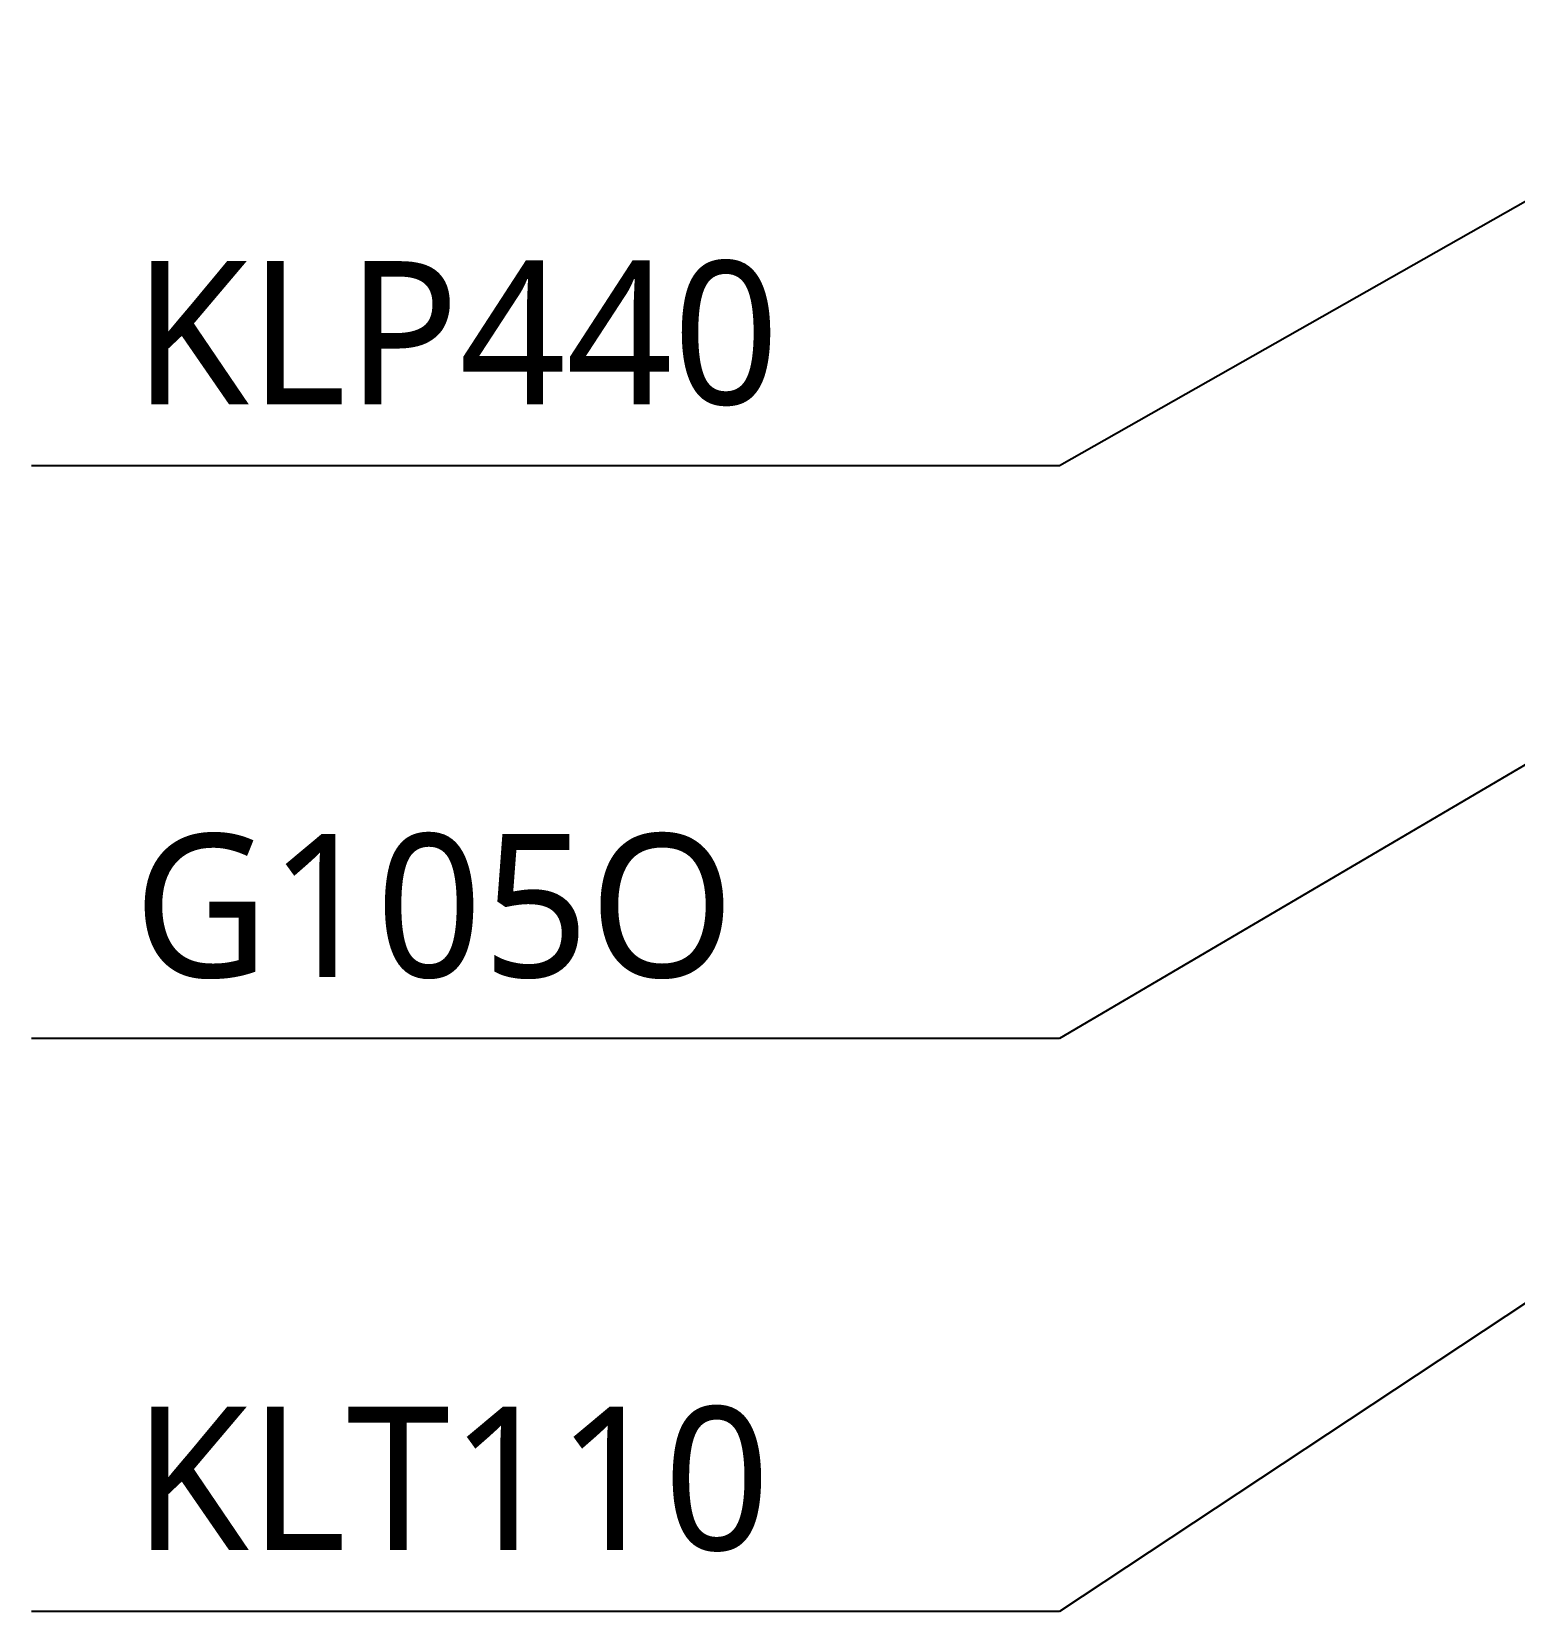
# Model space of a CAD drawing. Header units: millimetres. Extents: x 0 to 4679, y -4094 to -981.
# Drawn here: x 1369.9 to 1628.8, y -3611.8 to -3336 of the extents above; entities that cross this region are included whole.
import ezdxf

# ---------------------------------------------------------------- set-up
doc = ezdxf.new("R2010")
doc.units = ezdxf.units.MM
doc.layers.add('치수선', color=7, linetype='Continuous')
doc.styles.add('맑은고딕_치수', font='malgun.ttf', dxfattribs={"height": 25})
doc.dimstyles.new('계림치수_맑은고딕', dxfattribs={"dimtxt": 25, "dimasz": 20, "dimexe": 20, "dimexo": 0.0625, "dimgap": 10, "dimtad": 1, "dimdec": 0, "dimzin": 0, "dimdsep": 46, "dimtxsty": '맑은고딕_치수', "dimcen": 0.09, "dimadec": 0, "dimazin": 0, "dimtfac": 1, "dimtdec": 0, "dimtofl": 0, "dimtmove": 0, "dimatfit": 3, "dimfxl": 1, "dimtolj": 1, "dimtzin": 0, "dimarcsym": 0})

msp = doc.modelspace()

# ---------------------------------------------------------------- texts
at = {"layer": '치수선', "char_height": 25, "width": 380.4469, "attachment_point": 1, "line_spacing_factor": 0.963855, "style": '맑은고딕_치수'}
for s, insert in [('\\A1;KLP440', (1387.62, -3376.03)), ('\\A1;G105O', (1387.62, -3476.03)), ('\\A1;KLT110', (1387.62, -3576.03))]:
    msp.add_mtext(s, dxfattribs=dict(at, insert=insert))

# ---------------------------------------------------------------- leaders
at = {"layer": '치수선'}
for points in [[(1683, -3335.96), (1549.35, -3411.75), (1369.86, -3411.75)], [(1776.81, -3377.96), (1549.35, -3511.75), (1369.86, -3511.75)], [(1711.85, -3504.21), (1549.35, -3611.75), (1369.86, -3611.75)]]:
    msp.add_leader(points, dimstyle='계림치수_맑은고딕', dxfattribs=at)

doc.saveas('drawing.dxf')
